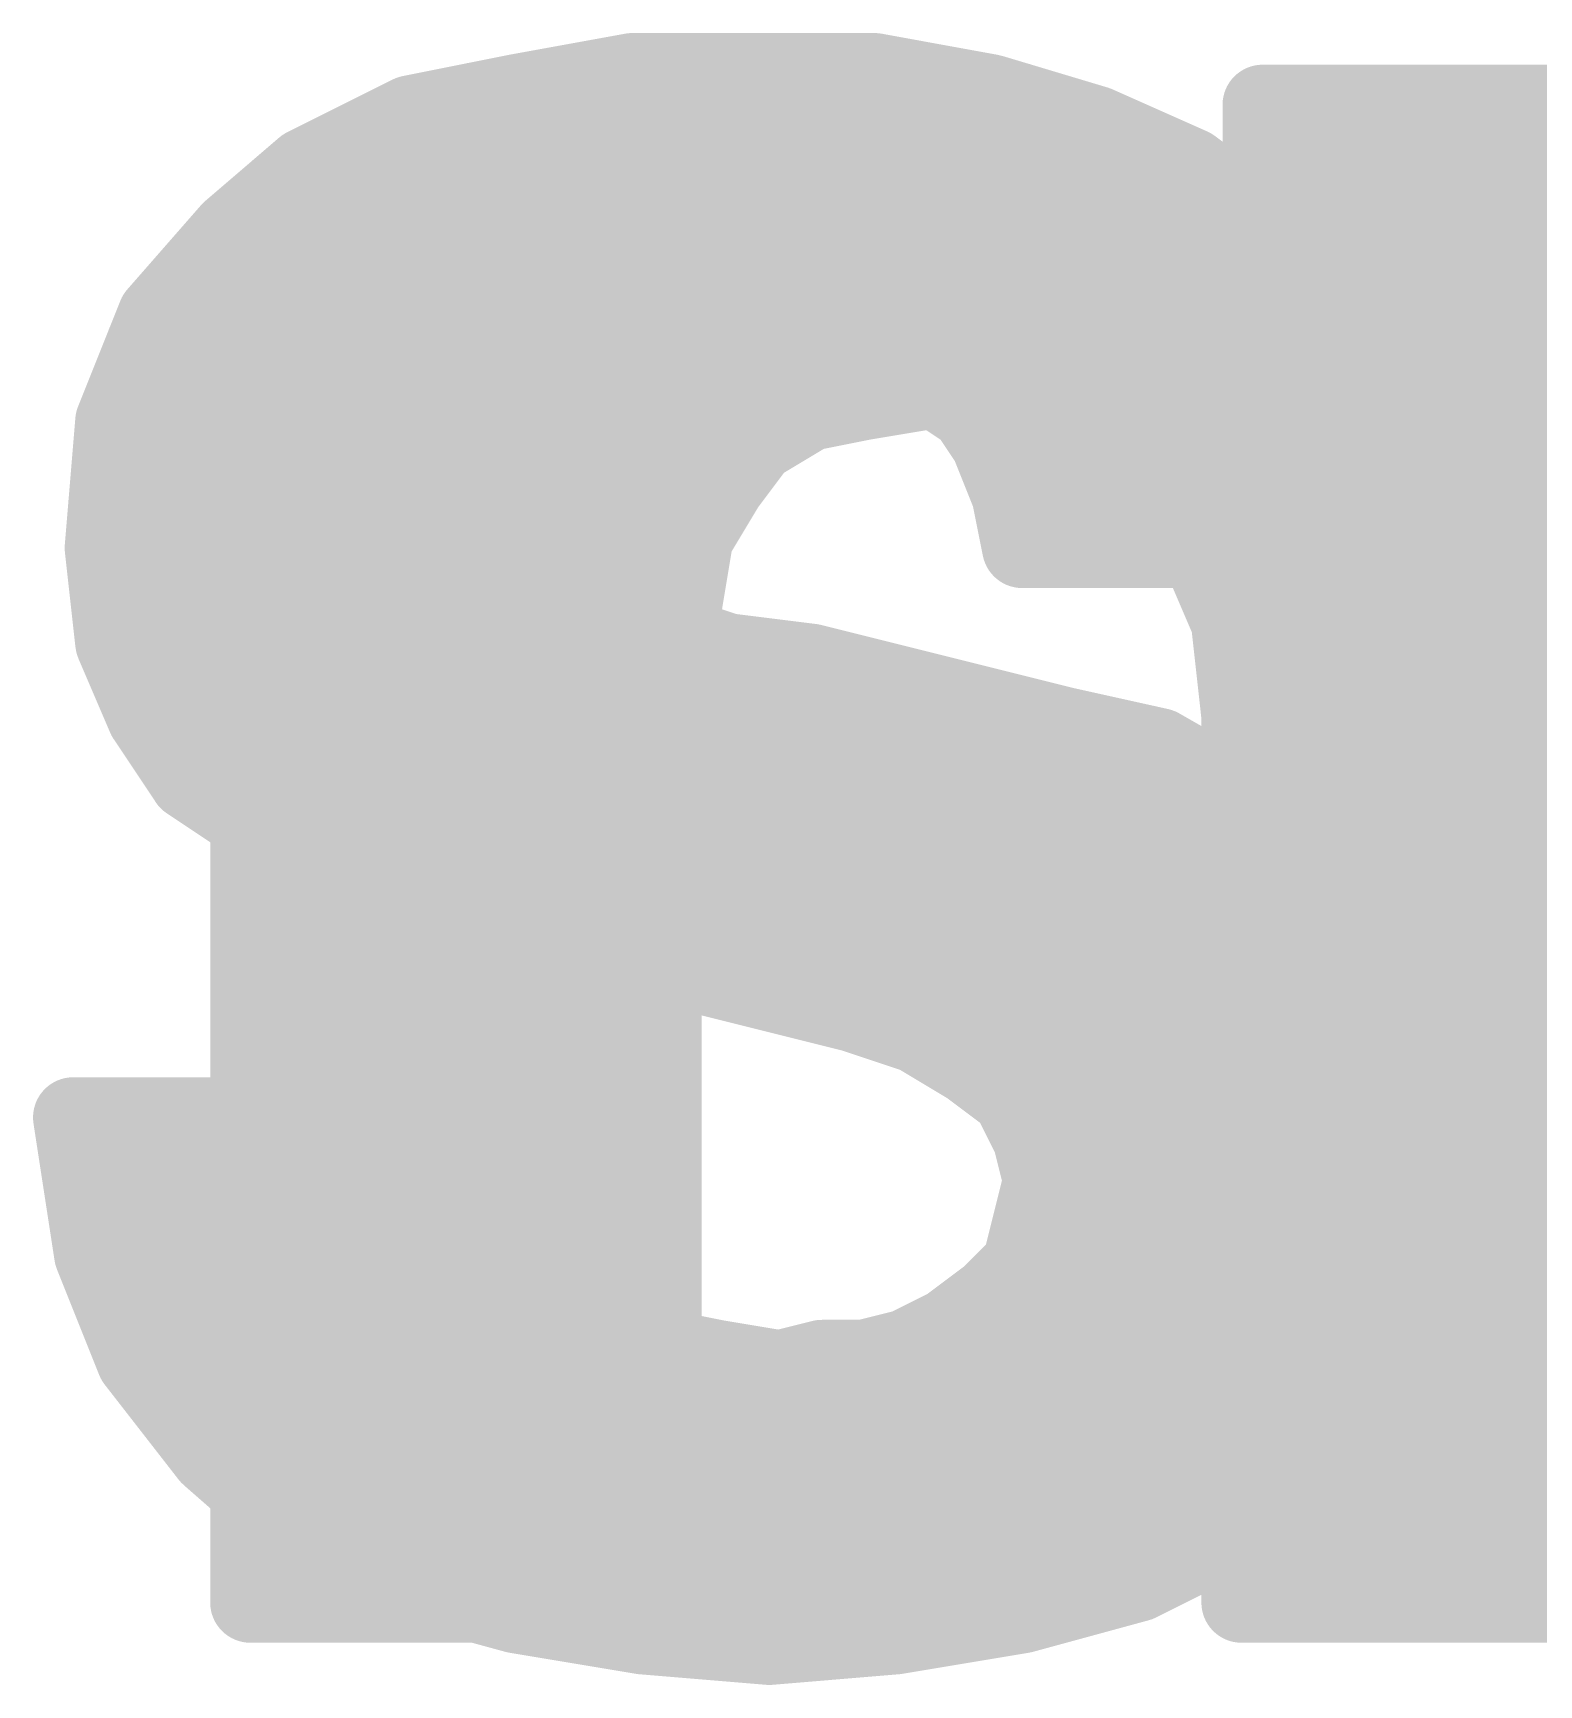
# Model space of a CAD drawing. Extents: x -31.8 to 54.9, y -10.7 to 32.8.
# Drawn here: x 7.133 to 8.561, y 20.674 to 22.24 of the extents above; entities that cross this region are included whole.
import ezdxf

# ---------------------------------------------------------------- set-up
doc = ezdxf.new("R2010")
doc.units = 0
doc.layers.add('21', color=41, linetype='CONTINUOUS')
doc.layers.add('22', color=40, linetype='CONTINUOUS')

msp = doc.modelspace()

# ---------------------------------------------------------------- linework, layer by layer
at = {"layer": '21', "const_width": 0.0762}
for points in [[(7.591, 22.182), (7.701, 22.202)], [(7.701, 22.202), (7.931, 22.202)], [(7.931, 22.202), (8.041, 22.182)], [(7.491, 22.162), (7.591, 22.182)], [(7.552, 22.1742), (8.067, 22.1742)], [(8.041, 22.182), (8.141, 22.152)], [(7.391, 22.112), (7.491, 22.162)], [(8.141, 22.152), (8.231, 22.112)], [(7.321, 22.052), (7.391, 22.112)], [(8.231, 22.112), (8.311, 22.052)], [(7.3747, 22.098), (8.2497, 22.098)], [(7.251, 21.972), (7.321, 22.052)], [(8.311, 22.052), (8.371, 21.972)], [(7.2946, 22.0218), (8.3337, 22.0218)], [(7.211, 21.872), (7.251, 21.972)], [(8.371, 21.972), (8.421, 21.872)], [(7.2404, 21.9456), (8.3842, 21.9456)], [(7.731, 21.942), (7.701, 21.932)], [(7.901, 21.942), (7.731, 21.942)], [(7.951, 21.922), (7.901, 21.942)], [(7.661, 21.922), (7.631, 21.912)], [(7.701, 21.932), (7.661, 21.922)], [(7.991, 21.902), (7.951, 21.922)], [(7.631, 21.912), (7.591, 21.852)], [(8.021, 21.882), (7.991, 21.902)], [(8.041, 21.852), (8.021, 21.882)], [(7.201, 21.752), (7.211, 21.872)], [(7.2108, 21.8694), (7.6026, 21.8694)], [(8.0294, 21.8694), (8.4214, 21.8694)], [(8.421, 21.872), (8.441, 21.752)], [(7.591, 21.852), (7.591, 21.812)], [(8.061, 21.802), (8.041, 21.852)], [(7.591, 21.812), (7.601, 21.772)], [(8.071, 21.752), (8.061, 21.802)], [(7.2044, 21.7932), (7.5957, 21.7932)], [(8.0628, 21.7932), (8.4341, 21.7932)], [(7.601, 21.772), (7.631, 21.732)], [(7.211, 21.662), (7.201, 21.752)], [(8.441, 21.752), (8.071, 21.752)], [(7.631, 21.732), (7.671, 21.702)], [(7.2049, 21.717), (7.651, 21.717)], [(7.671, 21.702), (7.731, 21.672)], [(7.731, 21.672), (7.791, 21.652)], [(7.241, 21.592), (7.211, 21.662)], [(7.2201, 21.6408), (7.8758, 21.6408)], [(7.791, 21.652), (7.871, 21.642)], [(7.871, 21.642), (8.111, 21.582)], [(7.281, 21.532), (7.241, 21.592)], [(8.111, 21.582), (8.201, 21.562)], [(7.2593, 21.5646), (8.1893, 21.5646)], [(8.201, 21.562), (8.341, 21.482)], [(7.341, 21.492), (7.281, 21.532)], [(7.411, 21.452), (7.341, 21.492)], [(7.3473, 21.4884), (8.3298, 21.4884)], [(8.341, 21.482), (8.401, 21.432)], [(7.481, 21.422), (7.411, 21.452)], [(7.561, 21.392), (7.481, 21.422)], [(8.401, 21.432), (8.441, 21.372)], [(7.5071, 21.4122), (8.4142, 21.4122)], [(7.651, 21.372), (7.561, 21.392)], [(7.751, 21.352), (7.651, 21.372)], [(8.441, 21.372), (8.471, 21.302)], [(7.911, 21.312), (7.751, 21.352)], [(7.815, 21.336), (8.4564, 21.336)], [(7.971, 21.292), (7.911, 21.312)], [(8.471, 21.302), (8.481, 21.212)], [(8.021, 21.262), (7.971, 21.292)], [(8.061, 21.232), (8.021, 21.262)], [(8.0239, 21.2598), (8.4757, 21.2598)], [(8.081, 21.192), (8.061, 21.232)], [(7.191, 21.082), (7.171, 21.212)], [(7.171, 21.212), (7.541, 21.212)], [(7.541, 21.212), (7.541, 21.152)], [(8.481, 21.212), (8.461, 21.082)], [(8.091, 21.152), (8.081, 21.192)], [(7.1754, 21.1836), (7.541, 21.1836)], [(8.0831, 21.1836), (8.4766, 21.1836)], [(7.541, 21.152), (7.561, 21.102)], [(8.071, 21.072), (8.091, 21.152)], [(7.1871, 21.1074), (7.5588, 21.1074)], [(8.0799, 21.1074), (8.4649, 21.1074)], [(7.561, 21.102), (7.591, 21.062)], [(7.231, 20.982), (7.191, 21.082)], [(8.461, 21.082), (8.421, 20.972)], [(7.591, 21.062), (7.671, 21.002)], [(8.041, 21.042), (8.071, 21.072)], [(7.2113, 21.0312), (7.6321, 21.0312)], [(8.001, 21.012), (8.041, 21.042)], [(8.0266, 21.0312), (8.4425, 21.0312)], [(7.671, 21.002), (7.731, 20.992)], [(7.961, 20.992), (8.001, 21.012)], [(7.301, 20.892), (7.231, 20.982)], [(7.731, 20.992), (7.781, 20.982)], [(7.781, 20.982), (7.841, 20.972)], [(7.841, 20.972), (7.881, 20.982)], [(7.881, 20.982), (7.921, 20.982)], [(7.921, 20.982), (7.961, 20.992)], [(8.421, 20.972), (8.361, 20.892)], [(7.252, 20.955), (8.4083, 20.955)], [(7.381, 20.822), (7.301, 20.892)], [(8.361, 20.892), (8.281, 20.822)], [(7.3161, 20.8788), (8.3459, 20.8788)], [(7.481, 20.772), (7.381, 20.822)], [(8.281, 20.822), (8.181, 20.772)], [(7.4198, 20.8026), (8.2422, 20.8026)], [(7.591, 20.742), (7.481, 20.772)], [(8.181, 20.772), (8.071, 20.742)], [(7.711, 20.722), (7.591, 20.742)], [(8.071, 20.742), (7.951, 20.722)], [(7.6846, 20.7264), (7.9774, 20.7264)], [(7.831, 20.712), (7.711, 20.722)], [(7.951, 20.722), (7.831, 20.712)]]:
    msp.add_lwpolyline(points, dxfattribs=at)
at = {"layer": '21', "const_width": 0.0381}
for points in [[(7.701, 22.2211, 1), (7.701, 22.183)], [(7.7044, 22.1833, 1), (7.6976, 22.2207)], [(7.9344, 22.2207, 1), (7.9276, 22.1833)], [(7.931, 22.183, 1), (7.931, 22.2211)], [(7.552, 22.1933, 1), (7.552, 22.1552)], [(7.5876, 22.2007, 1), (7.5944, 22.1633)], [(7.5947, 22.1633, 1), (7.5873, 22.2007)], [(8.0465, 22.2002, 1), (8.0355, 22.1638)], [(8.0376, 22.1633, 1), (8.0444, 22.2007)], [(8.067, 22.1552, 1), (8.067, 22.1933)], [(7.4873, 22.1807, 1), (7.4947, 22.1433)], [(7.4995, 22.145, 1), (7.4825, 22.179)], [(8.1487, 22.1694, 1), (8.1333, 22.1346)], [(8.1355, 22.1338, 1), (8.1465, 22.1702)], [(7.3825, 22.129, 1), (7.3995, 22.095)], [(7.4034, 22.0975, 1), (7.3786, 22.1265)], [(8.2424, 22.1272, 1), (8.2196, 22.0968)], [(8.2233, 22.0946, 1), (8.2387, 22.1294)], [(7.3747, 22.1171, 1), (7.3747, 22.079)], [(8.2497, 22.079, 1), (8.2497, 22.1171)], [(7.3086, 22.0665, 1), (7.3334, 22.0375)], [(7.3353, 22.0395, 1), (7.3067, 22.0645)], [(8.3262, 22.0634, 1), (8.2958, 22.0406)], [(8.2996, 22.0368, 1), (8.3224, 22.0672)], [(7.2946, 22.0409, 1), (7.2946, 22.0028)], [(8.3337, 22.0028, 1), (8.3337, 22.0409)], [(7.2687, 21.9649, 1), (7.2333, 21.9791)], [(8.388, 21.9805, 1), (8.354, 21.9635)], [(7.2367, 21.9845, 1), (7.2653, 21.9595)], [(8.3558, 21.9606, 1), (8.3862, 21.9834)], [(7.2404, 21.9647, 1), (7.2404, 21.9266)], [(7.731, 21.9611, 1), (7.731, 21.923)], [(7.737, 21.9239, 1), (7.725, 21.9601)], [(7.9081, 21.9597, 1), (7.8939, 21.9243)], [(7.901, 21.923, 1), (7.901, 21.9611)], [(8.3842, 21.9266, 1), (8.3842, 21.9647)], [(7.6564, 21.9405, 1), (7.6656, 21.9035)], [(7.667, 21.9039, 1), (7.655, 21.9401)], [(7.695, 21.9501, 1), (7.707, 21.9139)], [(7.7056, 21.9135, 1), (7.6964, 21.9505)], [(7.9595, 21.939, 1), (7.9425, 21.905)], [(7.625, 21.9301, 1), (7.637, 21.8939)], [(7.6469, 21.9014, 1), (7.6151, 21.9226)], [(7.9439, 21.9043, 1), (7.9581, 21.9397)], [(8.0016, 21.9179, 1), (7.9804, 21.8861)], [(7.9825, 21.885, 1), (7.9995, 21.919)], [(8.0369, 21.8926, 1), (8.0051, 21.8714)], [(8.0104, 21.8661, 1), (8.0316, 21.8979)], [(7.2108, 21.8885, 1), (7.2108, 21.8504)], [(7.1933, 21.8791, 1), (7.2287, 21.8649)], [(7.23, 21.8704, 1), (7.192, 21.8736)], [(7.6026, 21.8504, 1), (7.6026, 21.8885)], [(8.0294, 21.8885, 1), (8.0294, 21.8504)], [(8.4398, 21.8751, 1), (8.4022, 21.8689)], [(8.404, 21.8635, 1), (8.438, 21.8805)], [(8.4214, 21.8504, 1), (8.4214, 21.8885)], [(7.5751, 21.8626, 1), (7.6069, 21.8414)], [(7.6101, 21.852, 1), (7.572, 21.852)], [(8.0587, 21.8591, 1), (8.0233, 21.8449)], [(8.0251, 21.8414, 1), (8.0569, 21.8626)], [(7.6095, 21.8166, 1), (7.5725, 21.8074)], [(8.0797, 21.8057, 1), (8.0423, 21.7983)], [(7.2044, 21.8123, 1), (7.2044, 21.7742)], [(7.572, 21.812, 1), (7.6101, 21.812)], [(7.5957, 21.7742, 1), (7.5957, 21.8123)], [(8.0433, 21.7949, 1), (8.0787, 21.8091)], [(8.0628, 21.8123, 1), (8.0628, 21.7742)], [(8.4341, 21.7742, 1), (8.4341, 21.8123)], [(7.6162, 21.7834, 1), (7.5858, 21.7606)], [(7.2199, 21.7541, 1), (7.1821, 21.7499)], [(7.5825, 21.7674, 1), (7.6195, 21.7766)], [(8.071, 21.7711, 1), (8.071, 21.733)], [(8.441, 21.733, 1), (8.441, 21.7711)], [(7.182, 21.7536, 1), (7.22, 21.7504)], [(8.0523, 21.7483, 1), (8.0897, 21.7557)], [(8.4222, 21.7489, 1), (8.4598, 21.7551)], [(7.6424, 21.7472, 1), (7.6196, 21.7168)], [(7.6158, 21.7206, 1), (7.6462, 21.7434)], [(7.2049, 21.7361, 1), (7.2049, 21.698)], [(7.651, 21.698, 1), (7.651, 21.7361)], [(7.6795, 21.719, 1), (7.6625, 21.685)], [(7.6596, 21.6868, 1), (7.6824, 21.7172)], [(7.737, 21.6901, 1), (7.725, 21.6539)], [(7.2285, 21.6695, 1), (7.1935, 21.6545)], [(7.7225, 21.655, 1), (7.7395, 21.689)], [(7.1921, 21.6599, 1), (7.2299, 21.6641)], [(7.2201, 21.6599, 1), (7.2201, 21.6218)], [(7.7934, 21.6709, 1), (7.7886, 21.6331)], [(7.785, 21.6339, 1), (7.797, 21.6701)], [(7.8756, 21.6605, 1), (7.8664, 21.6235)], [(7.8686, 21.6231, 1), (7.8734, 21.6609)], [(7.8758, 21.6218, 1), (7.8758, 21.6599)], [(7.2569, 21.6026, 1), (7.2251, 21.5814)], [(7.2235, 21.5845, 1), (7.2585, 21.5995)], [(8.1151, 21.6006, 1), (8.1069, 21.5634)], [(8.1064, 21.5635, 1), (8.1156, 21.6005)], [(7.2593, 21.5837, 1), (7.2593, 21.5456)], [(8.2105, 21.5785, 1), (8.1915, 21.5455)], [(8.1893, 21.5456, 1), (8.1893, 21.5837)], [(8.1969, 21.5434, 1), (8.2051, 21.5806)], [(7.2916, 21.5479, 1), (7.2704, 21.5161)], [(7.2651, 21.5214, 1), (7.2969, 21.5426)], [(7.3505, 21.5085, 1), (7.3315, 21.4755)], [(7.3473, 21.5075, 1), (7.3473, 21.4694)], [(7.3304, 21.4761, 1), (7.3516, 21.5079)], [(8.3298, 21.4694, 1), (8.3298, 21.5075)], [(8.3532, 21.4966, 1), (8.3288, 21.4674)], [(8.3315, 21.4655, 1), (8.3505, 21.4985)], [(7.4185, 21.4695, 1), (7.4035, 21.4345)], [(7.4015, 21.4355, 1), (7.4205, 21.4685)], [(7.4877, 21.4398, 1), (7.4743, 21.4042)], [(7.4735, 21.4045, 1), (7.4885, 21.4395)], [(8.4169, 21.4426, 1), (8.3851, 21.4214)], [(8.3888, 21.4174, 1), (8.4132, 21.4466)], [(7.5071, 21.4313, 1), (7.5071, 21.3932)], [(8.4142, 21.3932, 1), (8.4142, 21.4313)], [(7.5651, 21.4106, 1), (7.5569, 21.3734)], [(7.5543, 21.3742, 1), (7.5677, 21.4098)], [(7.6547, 21.3907, 1), (7.6473, 21.3533)], [(7.6469, 21.3534, 1), (7.6551, 21.3906)], [(8.4585, 21.3795, 1), (8.4235, 21.3645)], [(8.4251, 21.3614, 1), (8.4569, 21.3826)], [(7.7556, 21.3705, 1), (7.7464, 21.3335)], [(7.7473, 21.3333, 1), (7.7547, 21.3707)], [(7.815, 21.3551, 1), (7.815, 21.317)], [(8.4564, 21.317, 1), (8.4564, 21.3551)], [(7.917, 21.3301, 1), (7.905, 21.2939)], [(7.9064, 21.2935, 1), (7.9156, 21.3305)], [(8.4899, 21.3041, 1), (8.4521, 21.2999)], [(7.9808, 21.3083, 1), (7.9612, 21.2757)], [(7.965, 21.2739, 1), (7.977, 21.3101)], [(8.4535, 21.2945, 1), (8.4885, 21.3095)], [(8.0324, 21.2772, 1), (8.0096, 21.2468)], [(8.0239, 21.2789, 1), (8.0239, 21.2408)], [(8.0112, 21.2457, 1), (8.0308, 21.2783)], [(8.4757, 21.2408, 1), (8.4757, 21.2789)], [(8.078, 21.2405, 1), (8.044, 21.2235)], [(8.0496, 21.2168, 1), (8.0724, 21.2472)], [(7.1898, 21.2149, 1), (7.1522, 21.2091)], [(7.171, 21.231, 1), (7.171, 21.1929)], [(7.5601, 21.212, 1), (7.522, 21.212)], [(7.541, 21.1929, 1), (7.541, 21.231)], [(8.4998, 21.2091, 1), (8.4622, 21.2149)], [(8.0995, 21.1966, 1), (8.0625, 21.1874)], [(8.4621, 21.2099, 1), (8.4999, 21.2141)], [(7.1754, 21.2027, 1), (7.1754, 21.1646)], [(7.541, 21.1646, 1), (7.541, 21.2027)], [(8.0831, 21.2027, 1), (8.0831, 21.1646)], [(8.064, 21.1835, 1), (8.098, 21.2005)], [(8.4766, 21.1646, 1), (8.4766, 21.2027)], [(7.5587, 21.1591, 1), (7.5233, 21.1449)], [(8.1095, 21.1474, 1), (8.0725, 21.1566)], [(7.522, 21.152, 1), (7.5601, 21.152)], [(8.0725, 21.1474, 1), (8.1095, 21.1566)], [(7.1871, 21.1265, 1), (7.1871, 21.0884)], [(7.5588, 21.0884, 1), (7.5588, 21.1265)], [(8.0799, 21.1265, 1), (8.0799, 21.0884)], [(8.4649, 21.0884, 1), (8.4649, 21.1265)], [(7.5762, 21.1134, 1), (7.5458, 21.0906)], [(7.2087, 21.0891, 1), (7.1733, 21.0749)], [(7.5433, 21.0949, 1), (7.5787, 21.1091)], [(8.4789, 21.0755, 1), (8.4431, 21.0885)], [(7.1722, 21.0791, 1), (7.2098, 21.0849)], [(7.6024, 21.0772, 1), (7.5796, 21.0468)], [(8.0845, 21.0585, 1), (8.0575, 21.0855)], [(8.4422, 21.0849, 1), (8.4798, 21.0791)], [(7.5758, 21.0506, 1), (7.6062, 21.0734)], [(8.0525, 21.0766, 1), (8.0895, 21.0674)], [(7.2113, 21.0503, 1), (7.2113, 21.0122)], [(7.6321, 21.0122, 1), (7.6321, 21.0503)], [(8.0266, 21.0503, 1), (8.0266, 21.0122)], [(8.0275, 21.0555, 1), (8.0545, 21.0285)], [(8.0524, 21.0268, 1), (8.0296, 21.0572)], [(8.4425, 21.0122, 1), (8.4425, 21.0503)], [(7.6741, 21.0208, 1), (7.6679, 20.9832)], [(7.6596, 20.9868, 1), (7.6824, 21.0172)], [(7.9896, 21.0272, 1), (8.0124, 20.9968)], [(8.0095, 20.995, 1), (7.9925, 21.029)], [(7.246, 20.9937, 1), (7.216, 20.9703)], [(7.7347, 21.0107, 1), (7.7273, 20.9733)], [(7.7279, 20.9732, 1), (7.7341, 21.0108)], [(7.7841, 21.0008, 1), (7.7779, 20.9632)], [(7.7773, 20.9633, 1), (7.7847, 21.0007)], [(7.881, 21.001, 1), (7.881, 20.9629)], [(7.8856, 20.9635, 1), (7.8764, 21.0005)], [(7.9164, 21.0005, 1), (7.9256, 20.9635)], [(7.921, 20.9629, 1), (7.921, 21.001)], [(7.9525, 21.009, 1), (7.9695, 20.975)], [(7.9656, 20.9735, 1), (7.9564, 21.0105)], [(7.2133, 20.9749, 1), (7.2487, 20.9891)], [(7.8364, 20.9905, 1), (7.8456, 20.9535)], [(7.8379, 20.9532, 1), (7.8441, 20.9908)], [(8.4362, 20.9606, 1), (8.4058, 20.9834)], [(7.252, 20.9741, 1), (7.252, 20.936)], [(8.4031, 20.9785, 1), (8.4389, 20.9655)], [(8.4083, 20.936, 1), (8.4083, 20.9741)], [(7.3135, 20.9063, 1), (7.2885, 20.8777)], [(8.3735, 20.8777, 1), (8.3485, 20.9063)], [(7.286, 20.8803, 1), (7.316, 20.9037)], [(7.3161, 20.8979, 1), (7.3161, 20.8598)], [(8.3458, 20.9034, 1), (8.3762, 20.8806)], [(8.3459, 20.8598, 1), (8.3459, 20.8979)], [(7.3895, 20.839, 1), (7.3725, 20.805)], [(7.3685, 20.8077, 1), (7.3935, 20.8363)], [(8.2685, 20.8363, 1), (8.2935, 20.8077)], [(8.2895, 20.805, 1), (8.2725, 20.839)], [(7.4198, 20.8217, 1), (7.4198, 20.7836)], [(8.2422, 20.7836, 1), (8.2422, 20.8217)], [(7.486, 20.7904, 1), (7.476, 20.7536)], [(7.4725, 20.755, 1), (7.4895, 20.789)], [(8.1725, 20.789, 1), (8.1895, 20.755)], [(8.186, 20.7536, 1), (8.176, 20.7904)], [(7.5941, 20.7608, 1), (7.5879, 20.7232)], [(7.586, 20.7236, 1), (7.596, 20.7604)], [(8.066, 20.7604, 1), (8.076, 20.7236)], [(8.0741, 20.7232, 1), (8.0679, 20.7608)], [(7.6846, 20.7455, 1), (7.6846, 20.7074)], [(7.7126, 20.741, 1), (7.7094, 20.703)], [(7.7079, 20.7032, 1), (7.7141, 20.7408)], [(7.9479, 20.7408, 1), (7.9541, 20.7032)], [(7.9526, 20.703, 1), (7.9494, 20.741)], [(7.9774, 20.7074, 1), (7.9774, 20.7455)], [(7.8294, 20.731, 1), (7.8326, 20.693)], [(7.8294, 20.693, 1), (7.8326, 20.731)]]:
    msp.add_lwpolyline(points, format="xyb", dxfattribs=at)
at = {"layer": '22', "const_width": 0.0762}
for points in [[(7.719, 22.192), (7.609, 22.162)], [(7.859, 22.202), (7.719, 22.192)], [(7.919, 22.202), (7.859, 22.202)], [(7.979, 22.192), (7.919, 22.202)], [(8.099, 22.152), (7.979, 22.192)], [(7.6537, 22.1742), (8.0324, 22.1742)], [(8.669, 22.172), (8.299, 22.172)], [(8.299, 22.172), (8.299, 21.972)], [(7.609, 22.162), (7.519, 22.112)], [(8.159, 22.112), (8.099, 22.152)], [(7.519, 22.112), (7.449, 22.042)], [(8.209, 22.072), (8.159, 22.112)], [(7.505, 22.098), (8.1765, 22.098)], [(8.299, 22.098), (8.669, 22.098)], [(8.249, 22.032), (8.209, 22.072)], [(7.449, 22.042), (7.399, 21.962)], [(8.289, 21.972), (8.249, 22.032)], [(7.4364, 22.0218), (8.2558, 22.0218)], [(8.299, 22.0218), (8.669, 22.0218)], [(8.299, 21.972), (8.289, 21.972)], [(7.399, 21.962), (7.369, 21.862)], [(7.3941, 21.9456), (8.669, 21.9456)], [(7.869, 21.882), (7.919, 21.892)], [(7.919, 21.892), (7.979, 21.902)], [(7.979, 21.902), (8.059, 21.892)], [(8.059, 21.892), (8.119, 21.882)], [(7.819, 21.852), (7.869, 21.882)], [(8.119, 21.882), (8.169, 21.852)], [(7.369, 21.862), (7.349, 21.752)], [(7.3712, 21.8694), (7.848, 21.8694)], [(8.14, 21.8694), (8.669, 21.8694)], [(7.789, 21.812), (7.819, 21.852)], [(8.169, 21.852), (8.209, 21.802)], [(7.759, 21.762), (7.789, 21.812)], [(8.209, 21.802), (8.239, 21.752)], [(7.3565, 21.7932), (7.7777, 21.7932)], [(8.2143, 21.7932), (8.669, 21.7932)], [(7.349, 21.752), (7.339, 21.622)], [(7.749, 21.702), (7.759, 21.762)], [(8.239, 21.752), (8.269, 21.682)], [(7.3463, 21.717), (7.7515, 21.717)], [(7.739, 21.632), (7.749, 21.702)], [(8.254, 21.717), (8.669, 21.717)], [(8.269, 21.682), (8.279, 21.592)], [(7.3404, 21.6408), (7.7403, 21.6408)], [(8.2736, 21.6408), (8.669, 21.6408)], [(7.729, 21.552), (7.739, 21.632)], [(7.339, 21.622), (7.339, 20.752)], [(8.279, 21.592), (8.279, 20.752)], [(7.339, 21.5646), (7.7306, 21.5646)], [(8.279, 21.5646), (8.669, 21.5646)], [(7.729, 20.752), (7.729, 21.552)], [(7.339, 21.4884), (7.729, 21.4884)], [(8.279, 21.4884), (8.669, 21.4884)], [(7.339, 21.4122), (7.729, 21.4122)], [(8.279, 21.4122), (8.669, 21.4122)], [(7.339, 21.336), (7.729, 21.336)], [(8.279, 21.336), (8.669, 21.336)], [(7.339, 21.2598), (7.729, 21.2598)], [(8.279, 21.2598), (8.669, 21.2598)], [(7.339, 21.1836), (7.729, 21.1836)], [(8.279, 21.1836), (8.669, 21.1836)], [(7.339, 21.1074), (7.729, 21.1074)], [(8.279, 21.1074), (8.669, 21.1074)], [(7.339, 21.0312), (7.729, 21.0312)], [(8.279, 21.0312), (8.669, 21.0312)], [(7.339, 20.955), (7.729, 20.955)], [(8.279, 20.955), (8.669, 20.955)], [(7.339, 20.8788), (7.729, 20.8788)], [(8.279, 20.8788), (8.669, 20.8788)], [(7.339, 20.8026), (7.729, 20.8026)], [(8.279, 20.8026), (8.669, 20.8026)], [(7.339, 20.752), (7.729, 20.752)], [(8.279, 20.752), (8.669, 20.752)]]:
    msp.add_lwpolyline(points, dxfattribs=at)
at = {"layer": '22', "const_width": 0.0381}
for points in [[(7.7176, 22.211, 1), (7.7204, 22.173)], [(7.724, 22.1736, 1), (7.714, 22.2104)], [(7.859, 22.2211, 1), (7.859, 22.183)], [(7.8604, 22.183, 1), (7.8576, 22.221)], [(7.9221, 22.2208, 1), (7.9159, 22.1832)], [(7.919, 22.183, 1), (7.919, 22.2211)], [(7.985, 22.2101, 1), (7.973, 22.1739)], [(7.9759, 22.1732, 1), (7.9821, 22.2108)], [(7.6537, 22.1933, 1), (7.6537, 22.1552)], [(8.0324, 22.1552, 1), (8.0324, 22.1933)], [(8.299, 22.1911, 1), (8.299, 22.153)], [(8.3181, 22.172, 1), (8.28, 22.172)], [(7.604, 22.1804, 1), (7.614, 22.1436)], [(7.6183, 22.1453, 1), (7.5997, 22.1787)], [(8.1096, 22.1679, 1), (8.0884, 22.1361)], [(8.093, 22.1339, 1), (8.105, 22.1701)], [(7.5097, 22.1287, 1), (7.5283, 22.0953)], [(7.5325, 22.0985, 1), (7.5055, 22.1255)], [(8.1709, 22.1269, 1), (8.1471, 22.0971)], [(7.505, 22.1171, 1), (7.505, 22.079)], [(8.1484, 22.0961, 1), (8.1696, 22.1279)], [(8.1765, 22.079, 1), (8.1765, 22.1171)], [(8.299, 22.1171, 1), (8.299, 22.079)], [(8.2225, 22.0855, 1), (8.1955, 22.0585)], [(8.1971, 22.0571, 1), (8.2209, 22.0869)], [(7.4355, 22.0555, 1), (7.4625, 22.0285)], [(7.4652, 22.0319, 1), (7.4328, 22.0521)], [(8.2649, 22.0426, 1), (8.2331, 22.0214)], [(7.4364, 22.0409, 1), (7.4364, 22.0028)], [(8.2355, 22.0185, 1), (8.2625, 22.0455)], [(8.2558, 22.0028, 1), (8.2558, 22.0409)], [(8.299, 22.0409, 1), (8.299, 22.0028)], [(8.289, 21.9911, 1), (8.289, 21.953)], [(8.299, 21.953, 1), (8.299, 21.9911)], [(7.3828, 21.9721, 1), (7.4152, 21.9519)], [(7.4172, 21.9565, 1), (7.3808, 21.9675)], [(8.2731, 21.9614, 1), (8.3049, 21.9826)], [(8.28, 21.972, 1), (8.3181, 21.972)], [(7.3941, 21.9647, 1), (7.3941, 21.9266)], [(7.9159, 21.9108, 1), (7.9221, 21.8732)], [(7.9227, 21.8733, 1), (7.9153, 21.9107)], [(7.9814, 21.9209, 1), (7.9766, 21.8831)], [(7.9821, 21.8832, 1), (7.9759, 21.9208)], [(8.0621, 21.9108, 1), (8.0559, 21.8732)], [(8.0566, 21.8731, 1), (8.0614, 21.9109)], [(7.8653, 21.9007, 1), (7.8727, 21.8633)], [(7.8788, 21.8657, 1), (7.8592, 21.8983)], [(8.1288, 21.8983, 1), (8.1092, 21.8657)], [(8.1159, 21.8632, 1), (8.1221, 21.9008)], [(7.3877, 21.8586, 1), (7.3503, 21.8654)], [(7.3712, 21.8885, 1), (7.3712, 21.8504)], [(7.848, 21.8504, 1), (7.848, 21.8885)], [(8.14, 21.8885, 1), (8.14, 21.8504)], [(7.3508, 21.8675, 1), (7.3872, 21.8565)], [(7.8092, 21.8683, 1), (7.8288, 21.8357)], [(7.8342, 21.8406, 1), (7.8038, 21.8634)], [(8.1839, 21.8639, 1), (8.1541, 21.8401)], [(8.1592, 21.8357, 1), (8.1788, 21.8683)], [(7.8053, 21.8022, 1), (7.7727, 21.8218)], [(7.7738, 21.8234, 1), (7.8042, 21.8006)], [(8.2253, 21.8118, 1), (8.1927, 21.7922)], [(7.3565, 21.8123, 1), (7.3565, 21.7742)], [(7.7777, 21.7742, 1), (7.7777, 21.8123)], [(8.1941, 21.7901, 1), (8.2239, 21.8139)], [(8.2143, 21.8123, 1), (8.2143, 21.7742)], [(7.368, 21.7505, 1), (7.33, 21.7535)], [(7.7427, 21.7718, 1), (7.7753, 21.7522)], [(7.7778, 21.7589, 1), (7.7402, 21.7651)], [(8.2565, 21.7595, 1), (8.2215, 21.7445)], [(7.3303, 21.7554, 1), (7.3677, 21.7486)], [(8.2227, 21.7422, 1), (8.2553, 21.7618)], [(7.3463, 21.7361, 1), (7.3463, 21.698)], [(7.7679, 21.6993, 1), (7.7301, 21.7047)], [(7.7515, 21.698, 1), (7.7515, 21.7361)], [(8.254, 21.7361, 1), (8.254, 21.698)], [(7.7302, 21.7051, 1), (7.7678, 21.6989)], [(8.2879, 21.6841, 1), (8.2501, 21.6799)], [(8.2515, 21.6745, 1), (8.2865, 21.6895)], [(7.3404, 21.6599, 1), (7.3404, 21.6218)], [(7.7403, 21.6218, 1), (7.7403, 21.6599)], [(8.2736, 21.6599, 1), (8.2736, 21.6218)], [(7.7579, 21.6296, 1), (7.7201, 21.6344)], [(7.3581, 21.622, 1), (7.32, 21.622)], [(7.7201, 21.6347, 1), (7.7579, 21.6293)], [(7.32, 21.6235, 1), (7.358, 21.6205)], [(8.298, 21.592, 1), (8.2599, 21.592)], [(7.339, 21.5837, 1), (7.339, 21.5456)], [(7.7306, 21.5456, 1), (7.7306, 21.5837)], [(8.279, 21.5837, 1), (8.279, 21.5456)], [(8.2601, 21.5899, 1), (8.2979, 21.5941)], [(7.7481, 21.552, 1), (7.71, 21.552)], [(7.7101, 21.5544, 1), (7.7479, 21.5496)], [(7.339, 21.5075, 1), (7.339, 21.4694)], [(7.729, 21.4694, 1), (7.729, 21.5075)], [(8.279, 21.5075, 1), (8.279, 21.4694)], [(7.339, 21.4313, 1), (7.339, 21.3932)], [(7.729, 21.3932, 1), (7.729, 21.4313)], [(8.279, 21.4313, 1), (8.279, 21.3932)], [(7.339, 21.3551, 1), (7.339, 21.317)], [(7.729, 21.317, 1), (7.729, 21.3551)], [(8.279, 21.3551, 1), (8.279, 21.317)], [(7.339, 21.2789, 1), (7.339, 21.2408)], [(7.729, 21.2408, 1), (7.729, 21.2789)], [(8.279, 21.2789, 1), (8.279, 21.2408)], [(7.339, 21.2027, 1), (7.339, 21.1646)], [(7.729, 21.1646, 1), (7.729, 21.2027)], [(8.279, 21.2027, 1), (8.279, 21.1646)], [(7.339, 21.1265, 1), (7.339, 21.0884)], [(7.729, 21.0884, 1), (7.729, 21.1265)], [(8.279, 21.1265, 1), (8.279, 21.0884)], [(7.339, 21.0503, 1), (7.339, 21.0122)], [(7.729, 21.0122, 1), (7.729, 21.0503)], [(8.279, 21.0503, 1), (8.279, 21.0122)], [(7.339, 20.9741, 1), (7.339, 20.936)], [(7.729, 20.936, 1), (7.729, 20.9741)], [(8.279, 20.9741, 1), (8.279, 20.936)], [(7.339, 20.8979, 1), (7.339, 20.8598)], [(7.729, 20.8598, 1), (7.729, 20.8979)], [(8.279, 20.8979, 1), (8.279, 20.8598)], [(7.339, 20.8217, 1), (7.339, 20.7836)], [(7.729, 20.7836, 1), (7.729, 20.8217)], [(8.279, 20.8217, 1), (8.279, 20.7836)], [(7.339, 20.7711, 1), (7.339, 20.733)], [(7.729, 20.733, 1), (7.729, 20.7711)], [(8.279, 20.7711, 1), (8.279, 20.733)], [(7.32, 20.752, 1), (7.3581, 20.752)], [(7.71, 20.752, 1), (7.7481, 20.752)], [(8.2599, 20.752, 1), (8.298, 20.752)]]:
    msp.add_lwpolyline(points, format="xyb", dxfattribs=at)

doc.saveas('drawing.dxf')
